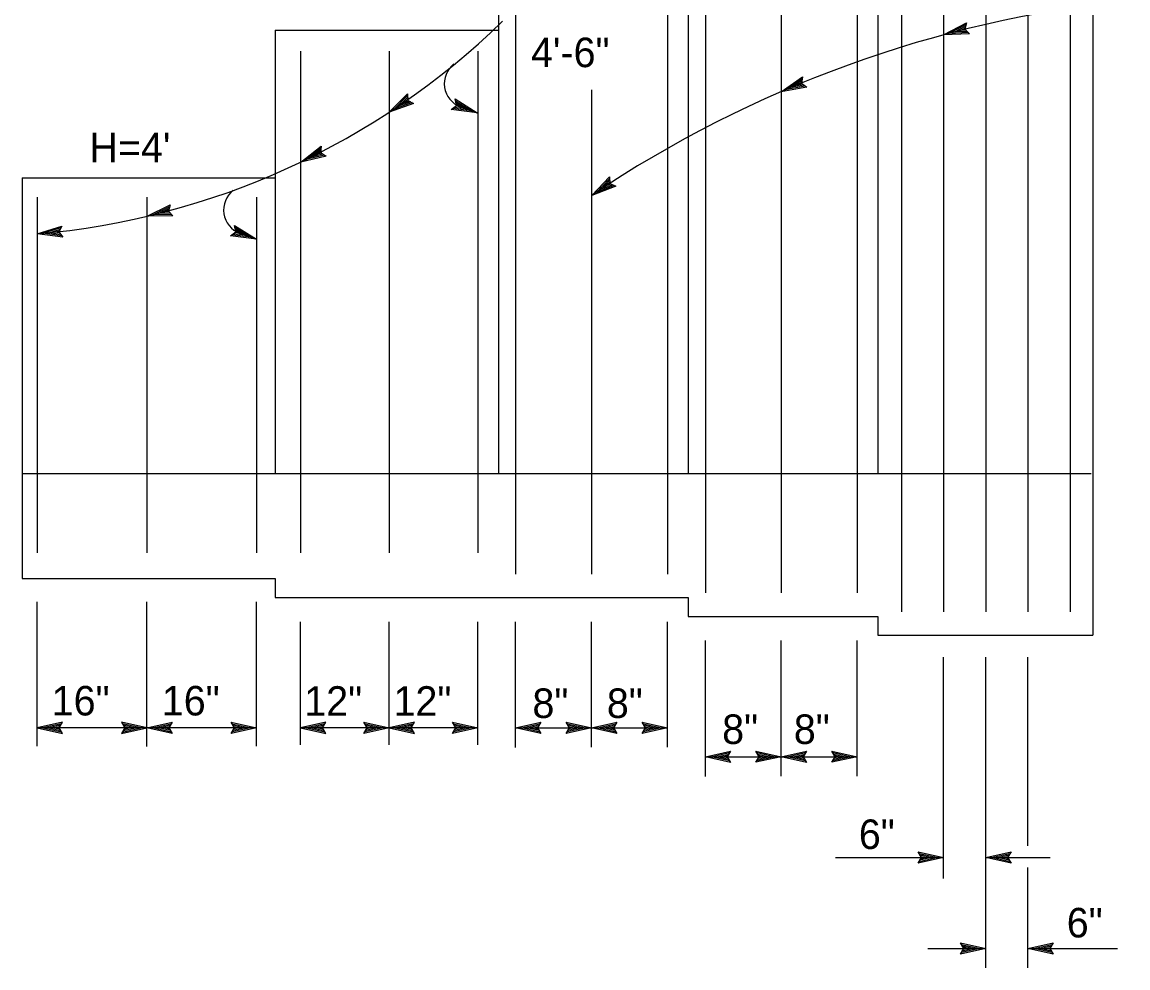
# Model space of a CAD drawing. Extents: x -894 to 866, y -476 to 714.
# Drawn here: x -660.7 to -398.4, y -274.7 to -50.5 of the extents above; entities that cross this region are included whole.
import ezdxf

# ---------------------------------------------------------------- set-up
doc = ezdxf.new("R2010")
doc.units = 0
doc.layers.add('60 Nongeo Data', color=7, linetype='Continuous')

msp = doc.modelspace()

# ---------------------------------------------------------------- linework, layer by layer
at = {"layer": '60 Nongeo Data'}
for p, q in [((-457.69, 52.64), (-457.69, -157.48)), ((-406.69, 52.64), (-406.69, -195.85)), ((-452.13, 47.22), (-452.13, -190.28)), ((-412.13, 47.22), (-412.13, -190.28)), ((-502.69, 17.64), (-502.69, -157.48)), ((-498.63, 13.58), (-498.63, -185.78)), ((-462.63, 13.58), (-462.63, -185.78)), ((-547.69, -17.36), (-547.69, -157.48)), ((-432.13, -20.93), (-432.13, -190.28)), ((-543.63, -21.42), (-543.63, -181.37)), ((-507.63, -21.42), (-507.63, -181.37)), ((-442.13, -21.19), (-442.13, -190.28)), ((-422.13, -21.19), (-422.13, -190.28)), ((-480.63, -42.98), (-480.63, -185.78)), ((-600.69, -52.36), (-547.69, -52.36)), ((-600.69, -52.36), (-600.69, -157.48)), ((-442.14, -53.49), (-436.69, -50.65)), ((-440.8, -53.12), (-436.82, -51.06)), ((-439.47, -52.77), (-436.91, -51.44)), ((-438.14, -52.42), (-437.04, -51.85)), ((-436.88, -52.36), (-438.14, -52.42)), ((-436.69, -50.65), (-437.12, -52.14)), ((-437.12, -52.14), (-436, -53.23)), ((-436.69, -50.65), (-436.69, -50.65)), ((-436, -53.23), (-442.14, -53.49)), ((-442.14, -53.49), (-442.14, -53.49)), ((-436.3, -52.94), (-440.81, -53.13)), ((-436.62, -52.65), (-439.47, -52.77)), ((-436, -53.23), (-436, -53.23)), ((-594.63, -57.32), (-594.63, -176.33)), ((-573.63, -57.32), (-573.63, -176.33)), ((-552.63, -57.32), (-552.63, -176.33)), ((-480.64, -66.97), (-475.62, -63.44)), ((-479.36, -66.44), (-475.7, -63.86)), ((-478.09, -65.91), (-475.73, -64.25)), ((-475.28, -65.42), (-478.09, -65.91)), ((-476.82, -65.38), (-475.81, -64.67)), ((-475.58, -65.16), (-476.82, -65.38)), ((-475.62, -63.44), (-475.84, -64.97)), ((-475.84, -64.97), (-474.59, -65.9)), ((-475.62, -63.44), (-475.62, -63.44)), ((-573.59, -71.83), (-569.26, -67.47)), ((-572.42, -71.08), (-569.26, -67.9)), ((-569.26, -67.47), (-569.26, -67.47)), ((-569.26, -67.47), (-569.21, -69.02)), ((-525.63, -66.55), (-525.63, -181.37)), ((-474.59, -65.9), (-480.64, -66.97)), ((-480.64, -66.97), (-480.64, -66.97)), ((-474.93, -65.66), (-479.37, -66.44)), ((-474.59, -65.9), (-474.59, -65.9)), ((-567.82, -69.72), (-573.59, -71.83)), ((-568.19, -69.54), (-572.43, -71.09)), ((-571.27, -70.34), (-569.22, -68.29)), ((-568.58, -69.36), (-571.27, -70.34)), ((-570.1, -69.6), (-569.23, -68.72)), ((-568.92, -69.17), (-570.1, -69.6)), ((-569.21, -69.02), (-567.82, -69.72)), ((-567.82, -69.72), (-567.82, -69.72)), ((-558.89, -71.2), (-557.69, -70.22)), ((-555.39, -71.04), (-558.26, -70.67)), ((-557.69, -70.22), (-557.98, -68.69)), ((-557.98, -68.69), (-557.98, -68.69)), ((-557.98, -68.69), (-552.79, -71.98)), ((-556.69, -70.57), (-557.92, -70.41)), ((-557.9, -69.09), (-554.09, -71.51)), ((-557.8, -69.51), (-555.39, -71.04)), ((-557.75, -69.9), (-556.69, -70.57)), ((-556.73, -70.56), (-552.79, -71.98)), ((-573.59, -71.83), (-573.59, -71.83)), ((-552.79, -71.98), (-558.89, -71.2)), ((-558.89, -71.2), (-558.89, -71.2)), ((-554.1, -71.51), (-558.55, -70.94)), ((-552.79, -71.98), (-552.79, -71.98)), ((-594.6, -83.64), (-589.77, -79.85)), ((-593.35, -83.04), (-589.82, -80.27)), ((-592.11, -82.45), (-589.83, -80.66)), ((-590.86, -81.85), (-589.89, -81.09)), ((-589.77, -79.85), (-589.91, -81.39)), ((-589.77, -79.85), (-589.77, -79.85)), ((-588.61, -82.25), (-594.6, -83.64)), ((-594.6, -83.64), (-594.6, -83.64)), ((-588.96, -82.03), (-593.36, -83.05)), ((-589.33, -81.8), (-592.11, -82.45)), ((-589.64, -81.57), (-590.86, -81.85)), ((-589.91, -81.39), (-588.61, -82.25)), ((-588.61, -82.25), (-588.61, -82.25)), ((-660.69, -87.36), (-600.69, -87.36)), ((-660.69, -87.36), (-660.69, -182.35)), ((-525.59, -91.61), (-521.36, -87.15)), ((-524.44, -90.83), (-521.36, -87.58)), ((-523.3, -90.06), (-521.31, -87.96)), ((-520.64, -89.02), (-523.3, -90.06)), ((-522.16, -89.29), (-521.3, -88.39)), ((-520.98, -88.83), (-522.16, -89.29)), ((-521.36, -87.15), (-521.36, -87.15)), ((-521.36, -87.15), (-521.28, -88.7)), ((-521.28, -88.7), (-519.87, -89.36)), ((-519.87, -89.36), (-525.59, -91.61)), ((-525.59, -91.61), (-525.59, -91.61)), ((-520.25, -89.19), (-524.45, -90.84)), ((-519.87, -89.36), (-519.87, -89.36)), ((-657.13, -91.95), (-657.13, -176.33)), ((-631.13, -91.95), (-631.13, -176.33)), ((-631.05, -96.48), (-625.54, -93.77)), ((-629.7, -96.15), (-625.68, -94.17)), ((-625.54, -93.77), (-626, -95.25)), ((-625.54, -93.77), (-625.54, -93.77)), ((-605.13, -91.95), (-605.13, -176.33)), ((-624.91, -96.36), (-631.05, -96.48)), ((-631.05, -96.48), (-631.05, -96.48)), ((-625.2, -96.07), (-629.71, -96.15)), ((-628.37, -95.83), (-625.77, -94.55)), ((-625.51, -95.78), (-628.37, -95.83)), ((-627.03, -95.5), (-625.91, -94.96)), ((-625.77, -95.48), (-627.03, -95.5)), ((-626, -95.25), (-624.91, -96.36)), ((-624.91, -96.36), (-624.91, -96.36)), ((-657.13, -100.62), (-651.26, -98.81)), ((-655.75, -100.5), (-651.47, -99.19)), ((-654.38, -100.4), (-651.62, -99.55)), ((-651.26, -98.81), (-651.95, -100.2)), ((-651.26, -98.81), (-651.26, -98.81)), ((-610.02, -100.18), (-610.32, -98.65)), ((-610.32, -98.65), (-610.32, -98.65)), ((-610.32, -98.65), (-605.13, -101.94)), ((-610.24, -99.06), (-606.43, -101.47)), ((-610.14, -99.47), (-607.73, -101)), ((-651.05, -101.47), (-657.13, -100.62)), ((-657.13, -100.62), (-657.13, -100.62)), ((-651.29, -101.13), (-655.76, -100.51)), ((-651.55, -100.79), (-654.38, -100.4)), ((-653, -100.29), (-651.82, -99.92)), ((-651.76, -100.46), (-653, -100.29)), ((-651.95, -100.2), (-651.05, -101.47)), ((-651.05, -101.47), (-651.05, -101.47)), ((-611.23, -101.16), (-610.02, -100.18)), ((-605.13, -101.94), (-611.23, -101.16)), ((-611.23, -101.16), (-611.23, -101.16)), ((-606.44, -101.47), (-610.88, -100.9)), ((-607.73, -101), (-610.6, -100.64)), ((-609.03, -100.53), (-610.26, -100.38)), ((-610.09, -99.86), (-609.03, -100.53)), ((-609.07, -100.52), (-605.13, -101.94)), ((-605.13, -101.94), (-605.13, -101.94)), ((-660.69, -157.48), (-407.13, -157.48)), ((-660.69, -182.35), (-600.69, -182.35)), ((-600.69, -182.35), (-600.69, -186.85)), ((-657.13, -222.1), (-657.13, -187.95)), ((-631.13, -222.23), (-631.13, -187.95)), ((-605.13, -222.1), (-605.13, -187.95)), ((-600.69, -186.85), (-502.69, -186.85)), ((-502.69, -186.85), (-502.69, -191.35)), ((-502.69, -191.35), (-457.69, -191.35)), ((-457.69, -191.35), (-457.69, -195.85)), ((-594.63, -221.8), (-594.63, -192.64)), ((-573.63, -221.8), (-573.63, -192.64)), ((-552.63, -221.8), (-552.63, -192.64)), ((-543.63, -222.45), (-543.63, -192.64)), ((-525.63, -222.4), (-525.63, -192.64)), ((-507.63, -222.4), (-507.63, -192.64)), ((-507.63, -209.76), (-507.63, -192.64)), ((-457.69, -195.85), (-406.69, -195.85)), ((-498.63, -229.29), (-498.63, -197.05)), ((-480.63, -229.23), (-480.63, -197.05)), ((-462.63, -229.23), (-462.63, -197.05)), ((-462.63, -214.16), (-462.63, -197.05)), ((-442.13, -253.53), (-442.13, -201.05)), ((-432.13, -274.7), (-432.13, -201.05)), ((-422.13, -245.77), (-422.13, -201.05)), ((-651.13, -216.46), (-657.13, -217.8)), ((-651.35, -216.81), (-655.75, -217.8)), ((-651.58, -217.17), (-654.37, -217.8)), ((-651.76, -217.52), (-652.99, -217.79)), ((-651.93, -217.8), (-651.13, -216.46)), ((-651.13, -216.46), (-651.13, -216.46)), ((-631.13, -217.8), (-637.13, -216.47)), ((-637.13, -216.47), (-637.13, -216.47)), ((-637.13, -216.47), (-636.33, -217.8)), ((-632.52, -217.79), (-636.89, -216.83)), ((-633.89, -217.8), (-636.72, -217.17)), ((-635.27, -217.8), (-636.48, -217.53)), ((-631.13, -217.8), (-625.13, -216.47)), ((-629.74, -217.79), (-625.37, -216.83)), ((-628.37, -217.8), (-625.54, -217.17)), ((-626.99, -217.8), (-625.78, -217.53)), ((-625.13, -216.47), (-625.93, -217.8)), ((-625.13, -216.47), (-625.13, -216.47)), ((-610.33, -217.8), (-611.13, -216.46)), ((-611.13, -216.46), (-611.13, -216.46)), ((-611.13, -216.46), (-605.13, -217.8)), ((-610.91, -216.81), (-606.51, -217.8)), ((-610.68, -217.17), (-607.89, -217.8)), ((-610.5, -217.52), (-609.27, -217.79)), ((-588.63, -216.46), (-594.63, -217.8)), ((-588.85, -216.81), (-593.25, -217.8)), ((-589.08, -217.17), (-591.87, -217.8)), ((-589.26, -217.52), (-590.49, -217.79)), ((-589.43, -217.8), (-588.63, -216.46)), ((-588.63, -216.46), (-588.63, -216.46)), ((-578.83, -217.8), (-579.63, -216.46)), ((-579.63, -216.46), (-579.63, -216.46)), ((-579.63, -216.46), (-573.63, -217.8)), ((-579.41, -216.81), (-575.01, -217.8)), ((-579.18, -217.17), (-576.39, -217.8)), ((-579, -217.52), (-577.77, -217.79)), ((-567.63, -216.46), (-573.63, -217.8)), ((-567.85, -216.81), (-572.25, -217.8)), ((-568.08, -217.17), (-570.87, -217.8)), ((-568.26, -217.52), (-569.49, -217.79)), ((-568.43, -217.8), (-567.63, -216.46)), ((-567.63, -216.46), (-567.63, -216.46)), ((-557.83, -217.8), (-558.63, -216.46)), ((-558.63, -216.46), (-558.63, -216.46)), ((-558.63, -216.46), (-552.63, -217.8)), ((-558.41, -216.81), (-554.01, -217.8)), ((-558.18, -217.17), (-555.39, -217.8)), ((-558, -217.52), (-556.77, -217.79)), ((-543.63, -217.8), (-537.63, -216.47)), ((-542.24, -217.79), (-537.87, -216.83)), ((-540.87, -217.8), (-538.04, -217.17)), ((-539.49, -217.8), (-538.28, -217.53)), ((-537.63, -216.47), (-538.43, -217.8)), ((-537.63, -216.47), (-537.63, -216.47)), ((-530.83, -217.8), (-531.63, -216.46)), ((-531.63, -216.46), (-531.63, -216.46)), ((-531.63, -216.46), (-525.63, -217.8)), ((-531.41, -216.81), (-527.01, -217.8)), ((-531.18, -217.17), (-528.39, -217.8)), ((-531, -217.52), (-529.78, -217.79)), ((-525.63, -217.8), (-519.63, -216.47)), ((-524.24, -217.79), (-519.87, -216.83)), ((-522.87, -217.8), (-520.04, -217.17)), ((-521.49, -217.8), (-520.28, -217.53)), ((-519.63, -216.47), (-520.43, -217.8)), ((-519.63, -216.47), (-519.63, -216.47)), ((-512.83, -217.8), (-513.63, -216.46)), ((-513.63, -216.46), (-513.63, -216.46)), ((-513.63, -216.46), (-507.63, -217.8)), ((-513.41, -216.81), (-509.01, -217.8)), ((-513.18, -217.17), (-510.39, -217.8)), ((-513, -217.52), (-511.77, -217.79)), ((-657.13, -217.8), (-657.13, -217.8)), ((-657.13, -217.8), (-651.13, -219.13)), ((-605.13, -217.8), (-657.13, -217.8)), ((-655.74, -217.8), (-651.36, -218.77)), ((-654.37, -217.8), (-651.54, -218.42)), ((-652.99, -217.79), (-651.78, -218.06)), ((-651.13, -219.13), (-651.93, -217.8)), ((-651.13, -219.13), (-651.13, -219.13)), ((-636.33, -217.8), (-637.13, -219.14)), ((-637.13, -219.14), (-631.13, -217.8)), ((-637.13, -219.14), (-637.13, -219.14)), ((-636.91, -218.78), (-632.51, -217.8)), ((-636.68, -218.42), (-633.89, -217.8)), ((-636.5, -218.08), (-635.27, -217.8)), ((-631.13, -217.8), (-631.13, -217.8)), ((-625.13, -219.14), (-631.13, -217.8)), ((-631.13, -217.8), (-631.13, -217.8)), ((-625.35, -218.78), (-629.75, -217.8)), ((-625.58, -218.42), (-628.37, -217.8)), ((-625.76, -218.08), (-626.99, -217.8)), ((-625.93, -217.8), (-625.13, -219.14)), ((-625.13, -219.14), (-625.13, -219.14)), ((-605.13, -217.8), (-611.13, -219.13)), ((-611.13, -219.13), (-610.33, -217.8)), ((-611.13, -219.13), (-611.13, -219.13)), ((-606.52, -217.8), (-610.9, -218.77)), ((-607.89, -217.8), (-610.72, -218.42)), ((-609.27, -217.79), (-610.48, -218.06)), ((-605.13, -217.8), (-605.13, -217.8)), ((-552.63, -217.8), (-594.63, -217.8)), ((-594.63, -217.8), (-594.63, -217.8)), ((-594.63, -217.8), (-588.63, -219.13)), ((-593.24, -217.8), (-588.87, -218.77)), ((-591.87, -217.8), (-589.04, -218.42)), ((-590.49, -217.79), (-589.28, -218.06)), ((-588.63, -219.13), (-589.43, -217.8)), ((-588.63, -219.13), (-588.63, -219.13)), ((-573.63, -217.8), (-579.63, -219.13)), ((-579.63, -219.13), (-578.83, -217.8)), ((-579.63, -219.13), (-579.63, -219.13)), ((-575.02, -217.8), (-579.4, -218.77)), ((-576.39, -217.8), (-579.22, -218.42)), ((-577.77, -217.79), (-578.98, -218.06)), ((-573.63, -217.8), (-573.63, -217.8)), ((-573.63, -217.8), (-573.63, -217.8)), ((-573.63, -217.8), (-567.63, -219.13)), ((-572.24, -217.8), (-567.87, -218.77)), ((-570.87, -217.8), (-568.04, -218.42)), ((-569.49, -217.79), (-568.28, -218.06)), ((-567.63, -219.13), (-568.43, -217.8)), ((-567.63, -219.13), (-567.63, -219.13)), ((-552.63, -217.8), (-558.63, -219.13)), ((-558.63, -219.13), (-557.83, -217.8)), ((-558.63, -219.13), (-558.63, -219.13)), ((-554.02, -217.8), (-558.4, -218.77)), ((-555.39, -217.8), (-558.22, -218.42)), ((-556.77, -217.79), (-557.98, -218.06)), ((-552.63, -217.8), (-552.63, -217.8)), ((-537.63, -219.14), (-543.63, -217.8)), ((-543.63, -217.8), (-543.63, -217.8)), ((-543.63, -217.8), (-525.63, -217.8)), ((-537.85, -218.78), (-542.25, -217.8)), ((-538.08, -218.42), (-540.87, -217.8)), ((-538.26, -218.08), (-539.49, -217.8)), ((-538.43, -217.8), (-537.63, -219.14)), ((-537.63, -219.14), (-537.63, -219.14)), ((-525.63, -217.8), (-531.63, -219.13)), ((-531.63, -219.13), (-530.83, -217.8)), ((-531.63, -219.13), (-531.63, -219.13)), ((-527.02, -217.8), (-531.4, -218.77)), ((-528.39, -217.8), (-531.22, -218.42)), ((-529.78, -217.79), (-530.98, -218.06)), ((-519.63, -219.14), (-525.63, -217.8)), ((-525.63, -217.8), (-525.63, -217.8)), ((-525.63, -217.8), (-525.63, -217.8)), ((-525.63, -217.8), (-507.63, -217.8)), ((-519.85, -218.78), (-524.25, -217.8)), ((-520.08, -218.42), (-522.87, -217.8)), ((-520.26, -218.08), (-521.49, -217.8)), ((-520.43, -217.8), (-519.63, -219.14)), ((-519.63, -219.14), (-519.63, -219.14)), ((-507.63, -217.8), (-513.63, -219.13)), ((-513.63, -219.13), (-512.83, -217.8)), ((-513.63, -219.13), (-513.63, -219.13)), ((-509.02, -217.8), (-513.4, -218.77)), ((-510.39, -217.8), (-513.22, -218.42)), ((-511.77, -217.79), (-512.98, -218.06)), ((-507.63, -217.8), (-507.63, -217.8)), ((-498.63, -224.63), (-492.63, -223.3)), ((-492.63, -225.97), (-498.63, -224.63)), ((-498.63, -224.63), (-498.63, -224.63)), ((-498.63, -224.63), (-480.63, -224.63)), ((-492.85, -225.62), (-497.25, -224.63)), ((-497.24, -224.63), (-492.87, -223.66)), ((-495.87, -224.63), (-493.04, -224.01)), ((-493.08, -225.26), (-495.87, -224.63)), ((-494.49, -224.64), (-493.28, -224.37)), ((-493.26, -224.91), (-494.49, -224.64)), ((-492.63, -223.3), (-493.43, -224.63)), ((-493.43, -224.63), (-492.63, -225.97)), ((-492.63, -223.3), (-492.63, -223.3)), ((-485.83, -224.63), (-486.63, -223.29)), ((-486.63, -223.29), (-486.63, -223.29)), ((-486.63, -223.29), (-480.63, -224.63)), ((-480.63, -224.63), (-486.63, -225.96)), ((-486.63, -225.96), (-485.83, -224.63)), ((-486.41, -223.65), (-482.01, -224.63)), ((-482.02, -224.64), (-486.4, -225.6)), ((-483.39, -224.63), (-486.22, -225.26)), ((-486.18, -224.01), (-483.39, -224.63)), ((-486, -224.36), (-484.78, -224.63)), ((-484.78, -224.63), (-485.98, -224.9)), ((-480.63, -224.63), (-474.63, -223.3)), ((-474.63, -225.97), (-480.63, -224.63)), ((-480.63, -224.63), (-480.63, -224.63)), ((-480.63, -224.63), (-480.63, -224.63)), ((-480.63, -224.63), (-462.63, -224.63)), ((-474.85, -225.62), (-479.25, -224.63)), ((-479.24, -224.63), (-474.87, -223.66)), ((-477.87, -224.63), (-475.04, -224.01)), ((-475.08, -225.26), (-477.87, -224.63)), ((-476.49, -224.64), (-475.28, -224.37)), ((-475.26, -224.91), (-476.49, -224.64)), ((-474.63, -223.3), (-475.43, -224.63)), ((-475.43, -224.63), (-474.63, -225.97)), ((-474.63, -223.3), (-474.63, -223.3)), ((-467.83, -224.63), (-468.63, -223.29)), ((-468.63, -223.29), (-468.63, -223.29)), ((-468.63, -223.29), (-462.63, -224.63)), ((-462.63, -224.63), (-468.63, -225.96)), ((-468.63, -225.96), (-467.83, -224.63)), ((-468.41, -223.65), (-464.01, -224.63)), ((-464.02, -224.64), (-468.4, -225.6)), ((-465.39, -224.63), (-468.22, -225.26)), ((-468.18, -224.01), (-465.39, -224.63)), ((-468, -224.36), (-466.78, -224.63)), ((-466.78, -224.63), (-467.98, -224.9)), ((-462.63, -224.63), (-462.63, -224.63)), ((-492.63, -225.97), (-492.63, -225.97)), ((-486.63, -225.96), (-486.63, -225.96)), ((-474.63, -225.97), (-474.63, -225.97)), ((-468.63, -225.96), (-468.63, -225.96)), ((-467.74, -248.55), (-442.13, -248.55)), ((-447.33, -248.55), (-448.13, -247.21)), ((-448.13, -247.21), (-448.13, -247.21)), ((-448.13, -247.21), (-442.13, -248.55)), ((-442.13, -248.55), (-448.13, -249.88)), ((-448.13, -249.88), (-447.33, -248.55)), ((-447.92, -247.56), (-443.51, -248.55)), ((-443.52, -248.55), (-447.9, -249.52)), ((-444.89, -248.54), (-447.72, -249.17)), ((-447.68, -247.92), (-444.89, -248.54)), ((-447.51, -248.27), (-446.28, -248.54)), ((-446.28, -248.54), (-447.48, -248.81)), ((-442.13, -248.55), (-442.13, -248.55)), ((-432.13, -248.55), (-426.13, -247.22)), ((-432.13, -248.55), (-416.82, -248.55)), ((-426.13, -249.89), (-432.13, -248.55)), ((-432.13, -248.55), (-432.13, -248.55)), ((-426.35, -249.53), (-430.75, -248.55)), ((-430.74, -248.54), (-426.37, -247.58)), ((-429.37, -248.55), (-426.54, -247.92)), ((-426.58, -249.17), (-429.37, -248.55)), ((-427.99, -248.55), (-426.78, -248.28)), ((-426.76, -248.82), (-427.99, -248.55)), ((-426.13, -247.22), (-426.93, -248.55)), ((-426.93, -248.55), (-426.13, -249.89)), ((-426.13, -247.22), (-426.13, -247.22)), ((-448.13, -249.88), (-448.13, -249.88)), ((-426.13, -249.89), (-426.13, -249.89)), ((-422.13, -274.7), (-422.13, -250.93)), ((-445.84, -270.1), (-432.13, -270.1)), ((-437.33, -270.1), (-438.13, -268.76)), ((-438.13, -268.76), (-438.13, -268.76)), ((-438.13, -268.76), (-432.13, -270.1)), ((-432.13, -270.1), (-438.13, -271.43)), ((-438.13, -271.43), (-437.33, -270.1)), ((-437.92, -269.12), (-433.51, -270.1)), ((-433.52, -270.1), (-437.9, -271.07)), ((-434.89, -270.1), (-437.72, -270.72)), ((-437.68, -269.47), (-434.89, -270.1)), ((-437.51, -269.82), (-436.28, -270.1)), ((-436.28, -270.1), (-437.48, -270.36)), ((-432.13, -270.1), (-432.13, -270.1)), ((-422.13, -270.1), (-416.13, -268.77)), ((-422.13, -270.1), (-400.9, -270.1)), ((-416.13, -271.44), (-422.13, -270.1)), ((-422.13, -270.1), (-422.13, -270.1)), ((-416.35, -271.08), (-420.75, -270.1)), ((-420.74, -270.1), (-416.37, -269.13)), ((-419.37, -270.1), (-416.54, -269.48)), ((-416.58, -270.72), (-419.37, -270.1)), ((-417.99, -270.1), (-416.78, -269.83)), ((-416.76, -270.38), (-417.99, -270.1)), ((-416.13, -268.77), (-416.93, -270.1)), ((-416.93, -270.1), (-416.13, -271.44)), ((-416.13, -268.77), (-416.13, -268.77)), ((-438.13, -271.43), (-438.13, -271.43)), ((-416.13, -271.44), (-416.13, -271.44))]:
    msp.add_line(p, q, dxfattribs=at)
for centre, radius, start, end in [((-368.62, -325.54), 281.8, 96.068, 123.837), ((-672.53, 79.15), 180.48, 274.8938, 314.1834), ((-554.67, -65.05), 5.88, 127.5897, 249.5272), ((-607.01, -95.01), 5.88, 127.5897, 249.5272)]:
    msp.add_arc(centre, radius, start, end, dxfattribs=at)

# ---------------------------------------------------------------- texts
for s, p in [('4\'-6"', (-540, -61.14)), ("H=4'", (-644.73, -83.7)), ('16"', (-653.68, -214.85)), ('16"', (-627.56, -214.85)), ('12"', (-593.77, -214.92)), ('12"', (-572.6, -214.92)), ('8"', (-539.65, -215.45)), ('8"', (-522, -215.45)), ('8"', (-494.65, -221.61)), ('8"', (-477.65, -221.61)), ('6"', (-462.23, -246.51)), ('6"', (-412.91, -267.48))]:
    msp.add_text(s, height=7, dxfattribs=at).set_placement(p)

doc.saveas('drawing.dxf')
